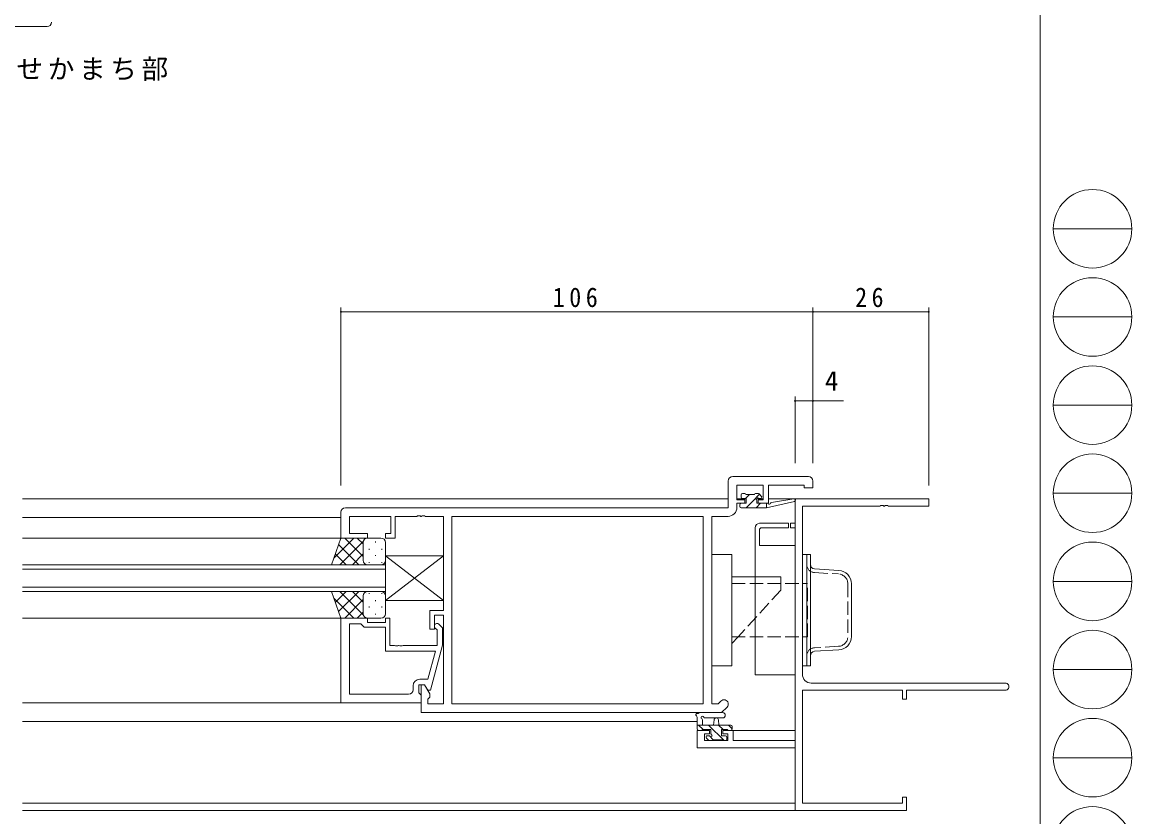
# Model space of a CAD drawing. Units: millimetres on the paper. Extents: x -397 to 397, y -282 to 282.
# Drawn here: x 147.5 to 396.7, y -190.8 to -12.3 of the extents above; entities that cross this region are included whole.
import ezdxf
from ezdxf.enums import TextEntityAlignment as Align

# ---------------------------------------------------------------- set-up
doc = ezdxf.new("R2010")
doc.units = ezdxf.units.MM
doc.linetypes.add('USER4', pattern=[4, 3, -1])
for name, color, linetype, lineweight in [('0-1_YKK_ZWAK', 7, 'Continuous', 18), ('0-3_YKK_D', 6, 'Continuous', 18), ('0-4_YKK_11', 7, 'Continuous', 18), ('0-5_YKK_12', 2, 'Continuous', 18), ('0-7_YKK_13', 4, 'Continuous', 18)]:
    doc.layers.add(name, color=color, linetype=linetype, lineweight=lineweight)
doc.layers.add('0-2_USER1', color=7, linetype='Continuous')
doc.styles.add('ＭＳ ゴシック', font='')
doc.styles.get('ＭＳ ゴシック').set_extended_font_data('MS Gothic')

msp = doc.modelspace()

# ---------------------------------------------------------------- linework, layer by layer
at = {"layer": '0-1_YKK_ZWAK'}
for p, q in [((376.092, 279.312), (376.092, -245.688)), ((379.068, -58.704), (396.708, -58.704)), ((379.068, -78.5), (396.708, -78.5)), ((379.068, -98.296), (396.708, -98.296)), ((379.068, -118.092), (396.708, -118.092)), ((379.068, -137.888), (396.708, -137.888)), ((379.068, -157.684), (396.708, -157.684)), ((379.068, -177.48), (396.708, -177.48))]:
    msp.add_line(p, q, dxfattribs=at)
for centre in [(387.888, -58.704), (387.888, -78.5), (387.888, -98.296), (387.888, -118.092), (387.888, -137.888), (387.888, -157.684), (387.888, -177.48), (387.888, -197.276)]:
    msp.add_circle(centre, 8.82, dxfattribs=at)
at = {"layer": '0-3_YKK_D'}
for p, q in [((219.092, -116.347), (219.092, -76.347)), ((325.092, -111.347), (325.092, -76.347)), ((325.092, -111.347), (325.092, -76.347)), ((351.092, -116.347), (351.092, -76.347)), ((219.092, -77.347), (325.092, -77.347)), ((325.092, -77.347), (351.092, -77.347)), ((321.092, -111.347), (321.092, -96.347)), ((325.092, -111.347), (325.092, -96.347)), ((321.092, -97.347), (325.092, -97.347)), ((325.092, -97.347), (331.992, -97.347))]:
    msp.add_line(p, q, dxfattribs=at)
for centre, start, end in [((219.092, -77.347), 0, 180), ((325.092, -77.347), 0, 180), ((325.092, -77.347), 0, 180), ((351.092, -77.347), 0, 180), ((219.092, -77.347), 180, 0), ((325.092, -77.347), 180, 0), ((325.092, -77.347), 180, 0), ((351.092, -77.347), 180, 0), ((321.092, -97.347), 0, 180), ((321.092, -97.347), 180, 0), ((325.092, -97.347), 0, 180), ((325.092, -97.347), 180, 0)]:
    msp.add_arc(centre, 0.106, start, end, dxfattribs=at)
at = {"layer": '0-4_YKK_11'}
for p, q in [((136.092, -13.306), (153.092, -13.306)), ((324.092, -114.347), (307.092, -114.347)), ((306.092, -115.347), (306.092, -121.347)), ((308.022, -116.277), (313.892, -116.277)), ((308.022, -119.547), (308.022, -116.277)), ((313.892, -116.277), (313.892, -119.547)), ((315.092, -116.277), (323.162, -116.277)), ((315.092, -120.347), (315.092, -116.277)), ((323.162, -116.277), (323.162, -116.847)), ((323.162, -116.847), (325.092, -116.847)), ((325.092, -116.847), (325.092, -115.347)), ((309.792, -119.547), (308.022, -119.547)), ((309.792, -120.347), (309.792, -119.547)), ((312.792, -119.547), (312.792, -120.347)), ((313.892, -119.547), (312.792, -119.547)), ((321.092, -119.347), (321.092, -124.847)), ((351.092, -119.347), (321.092, -119.347)), ((351.092, -120.977), (351.092, -119.347)), ((306.092, -121.347), (220.092, -121.347)), ((308.022, -120.347), (309.792, -120.347)), ((308.022, -121.277), (308.022, -120.347)), ((312.792, -120.347), (315.092, -120.347)), ((322.722, -120.977), (340.134, -120.977)), ((322.722, -158.717), (322.722, -120.977)), ((340.134, -120.977), (340.317, -120.857)), ((340.317, -120.857), (340.867, -120.857)), ((340.867, -120.857), (341.05, -120.977)), ((341.05, -120.977), (341.134, -120.977)), ((341.134, -120.977), (341.317, -120.857)), ((341.317, -120.857), (341.867, -120.857)), ((341.867, -120.857), (342.05, -120.977)), ((342.05, -120.977), (351.092, -120.977)), ((219.092, -122.347), (219.092, -128.147)), ((221.022, -123.277), (230.292, -123.277)), ((221.022, -127.147), (221.022, -123.277)), ((230.292, -123.277), (230.292, -127.147)), ((231.292, -123.277), (236.134, -123.277)), ((231.292, -128.147), (231.292, -123.277)), ((236.134, -123.277), (236.317, -123.157)), ((236.317, -123.157), (236.867, -123.157)), ((236.867, -123.157), (237.05, -123.277)), ((237.05, -123.277), (237.134, -123.277)), ((237.134, -123.277), (237.317, -123.157)), ((237.317, -123.157), (237.867, -123.157)), ((237.867, -123.157), (238.05, -123.277)), ((238.05, -123.277), (242.092, -123.277)), ((242.092, -123.277), (242.092, -144.447)), ((300.462, -123.277), (244.022, -123.277)), ((244.022, -123.277), (244.022, -165.417)), ((300.462, -123.277), (244.022, -123.277)), ((300.462, -165.417), (300.462, -123.277)), ((302.392, -123.277), (306.022, -123.277)), ((302.392, -165.417), (302.392, -123.277)), ((320.092, -124.847), (320.092, -125.847)), ((321.092, -124.847), (320.092, -124.847)), ((320.092, -125.847), (321.092, -125.847)), ((321.092, -125.847), (321.092, -173.617)), ((219.092, -128.147), (225.092, -128.147)), ((225.092, -127.147), (221.022, -127.147)), ((225.092, -128.147), (225.092, -127.147)), ((229.092, -127.147), (229.092, -128.147)), ((230.292, -127.147), (229.092, -127.147)), ((229.092, -128.147), (231.292, -128.147)), ((239.092, -144.447), (239.092, -148.647)), ((242.092, -144.447), (239.092, -144.447)), ((219.092, -146.147), (225.092, -146.147)), ((219.092, -165.147), (219.092, -146.147)), ((225.092, -146.147), (225.092, -147.147)), ((229.092, -146.147), (230.092, -146.147)), ((229.092, -147.147), (229.092, -146.147)), ((230.092, -146.147), (230.092, -152.247)), ((240.092, -145.447), (242.092, -145.447)), ((240.092, -148.647), (240.092, -145.447)), ((242.092, -145.447), (242.092, -165.417)), ((221.022, -147.447), (221.022, -163.217)), ((223.592, -147.447), (221.022, -147.447)), ((221.022, -147.447), (221.022, -163.217)), ((223.792, -147.647), (223.592, -147.447)), ((224.292, -148.147), (223.792, -147.647)), ((229.092, -148.147), (224.292, -148.147)), ((225.092, -147.147), (229.092, -147.147)), ((229.092, -153.547), (229.092, -148.147)), ((239.092, -148.647), (240.092, -148.647)), ((240.692, -148.795), (240.268, -148.371)), ((240.692, -152.247), (240.692, -148.795)), ((241.116, -147.522), (241.892, -148.298)), ((241.892, -148.298), (241.892, -152.243)), ((240.3, -153.547), (229.092, -153.547)), ((230.092, -152.247), (231.134, -152.247)), ((231.134, -152.247), (231.317, -152.367)), ((231.317, -152.367), (231.867, -152.367)), ((231.867, -152.367), (232.05, -152.247)), ((232.05, -152.247), (232.134, -152.247)), ((232.134, -152.247), (232.317, -152.367)), ((232.317, -152.367), (232.867, -152.367)), ((232.867, -152.367), (233.05, -152.247)), ((233.05, -152.247), (240.692, -152.247)), ((238.612, -159.847), (240.3, -153.547)), ((241.892, -152.243), (239.185, -162.347)), ((235.292, -162.217), (235.292, -161.347)), ((236.592, -161.147), (236.592, -162.947)), ((237.892, -161.147), (236.592, -161.147)), ((236.792, -159.847), (238.612, -159.847)), ((237.092, -161.147), (237.092, -167.347)), ((237.892, -161.147), (237.092, -161.147)), ((239.022, -163.104), (237.892, -161.147)), ((238.585, -162.347), (237.892, -161.147)), ((368.277, -160.717), (324.722, -160.717)), ((221.022, -163.217), (234.292, -163.217)), ((236.592, -162.947), (236.792, -163.147)), ((236.792, -163.147), (237.092, -163.447)), ((237.092, -163.447), (237.092, -165.147)), ((239.185, -162.347), (238.585, -162.347)), ((238.592, -164.347), (239.022, -163.917)), ((238.592, -165.417), (238.592, -164.347)), ((239.022, -163.917), (239.022, -163.104)), ((322.722, -162.347), (345.192, -162.347)), ((322.722, -187.717), (322.722, -162.347)), ((345.192, -162.347), (345.192, -164.347)), ((345.192, -164.347), (346.092, -164.347)), ((346.092, -162.347), (368.277, -162.347)), ((346.092, -164.347), (346.092, -162.347)), ((237.092, -165.147), (219.092, -165.147)), ((242.092, -165.417), (238.592, -165.417)), ((244.022, -165.417), (300.462, -165.417)), ((303.792, -165.417), (302.392, -165.417)), ((304.444, -164.765), (303.792, -165.417)), ((304.592, -167.347), (305.809, -166.129)), ((237.092, -167.347), (304.592, -167.347)), ((299.092, -171.347), (299.092, -175.247)), ((301.892, -171.347), (299.092, -171.347)), ((301.892, -172.147), (301.892, -171.347)), ((304.892, -171.347), (304.892, -172.147)), ((307.192, -171.347), (304.892, -171.347)), ((307.192, -173.617), (307.192, -171.347)), ((300.722, -172.147), (301.892, -172.147)), ((300.722, -173.617), (300.722, -172.147)), ((305.992, -173.617), (300.722, -173.617)), ((304.892, -172.147), (305.992, -172.147)), ((305.992, -172.147), (305.992, -173.617)), ((321.092, -173.617), (307.192, -173.617)), ((299.092, -175.247), (321.092, -175.247)), ((321.092, -175.247), (321.092, -189.347)), ((345.192, -186.347), (345.192, -187.717)), ((346.092, -186.347), (345.192, -186.347)), ((346.092, -189.347), (346.092, -186.347)), ((321.092, -189.347), (346.092, -189.347)), ((345.192, -187.717), (322.722, -187.717))]:
    msp.add_line(p, q, dxfattribs=at)
for centre, radius, start, end in [((153.092, -12.306), 1, 270.00001, 359.99999), ((307.092, -115.347), 1, 90.00001, 179.99999), ((324.092, -115.347), 1, 0.00001, 89.99999), ((220.092, -122.347), 1, 90.00001, 179.99999), ((306.022, -121.277), 2, 270.00001, 359.99999), ((240.692, -147.947), 0.6, 44.99999, 225.00001), ((324.722, -158.717), 2, 180.00001, 269.99999), ((236.792, -161.347), 1.5, 90.00001, 179.99999), ((368.277, -161.532), 0.815, 269.99999, 90.00001), ((234.292, -162.217), 1, 270.00001, 359.99999), ((305.127, -165.447), 0.965, 314.99999, 135.00001)]:
    msp.add_arc(centre, radius, start, end, dxfattribs=at)
at = {"layer": '0-5_YKK_12'}
for p, q in [((306.092, -119.347), (147.592, -119.347)), ((310.092, -119.347), (308.039, -119.347)), ((313.875, -119.347), (312.263, -119.347)), ((321.092, -119.347), (315.092, -119.347)), ((321.092, -189.347), (321.092, -119.347)), ((219.092, -123.547), (147.592, -123.547)), ((147.592, -128.147), (219.092, -128.147)), ((229.092, -134.147), (147.592, -134.147)), ((229.092, -140.147), (229.092, -134.147)), ((147.592, -135.147), (229.092, -135.147)), ((229.092, -139.147), (147.592, -139.147)), ((147.592, -140.147), (229.092, -140.147)), ((147.592, -146.147), (219.092, -146.147)), ((219.092, -165.147), (147.592, -165.147)), ((299.092, -169.347), (147.592, -169.347)), ((306.692, -171.347), (321.092, -171.347)), ((321.092, -187.717), (147.592, -187.717)), ((321.092, -189.347), (147.592, -189.347))]:
    msp.add_line(p, q, dxfattribs=at)
at = {"layer": '0-7_YKK_13'}
for p, q in [((308.992, -118.947), (308.992, -118.447)), ((309.292, -118.147), (309.792, -118.147)), ((310.092, -119.247), (309.292, -119.247)), ((309.936, -119.247), (310.836, -118.347)), ((309.992, -118.347), (311.992, -118.347)), ((310.082, -121.347), (312.252, -119.176)), ((310.092, -120.347), (310.092, -119.247)), ((312.192, -118.147), (312.792, -118.147)), ((312.421, -119.007), (313.099, -118.329)), ((313.292, -119.247), (312.953, -119.247)), ((313.004, -118.234), (313.504, -118.734)), ((315.803, -120.166), (320.842, -119.35)), ((308.692, -121.047), (308.692, -120.647)), ((308.992, -120.347), (310.092, -120.347)), ((308.992, -121.347), (314.69, -121.347)), ((312.327, -121.347), (313.327, -120.347)), ((312.492, -119.708), (312.492, -120.347)), ((312.492, -120.347), (314.69, -120.347)), ((314.572, -121.347), (314.69, -121.229)), ((314.69, -121.347), (320.955, -119.939)), ((314.69, -120.347), (314.777, -120.333)), ((314.69, -121.347), (314.69, -120.347)), ((312.092, -158.846), (312.092, -125.846)), ((313.092, -124.846), (319.592, -124.846)), ((313.092, -126.346), (313.092, -129.846)), ((319.592, -125.846), (313.592, -125.846)), ((319.592, -124.846), (319.592, -125.846)), ((216.949, -134.147), (219.092, -128.147)), ((222.001, -128.147), (217.476, -132.671)), ((224.142, -128.833), (218.829, -134.147)), ((219.172, -128.147), (219.047, -128.272)), ((219.092, -128.147), (225.092, -128.147)), ((224.092, -132.304), (219.935, -128.147)), ((224.092, -129.475), (222.763, -128.147)), ((224.092, -133.147), (224.092, -129.147)), ((224.092, -129.147), (224.092, -133.147)), ((224.829, -128.147), (224.779, -128.197)), ((225.092, -128.147), (228.092, -128.147)), ((226.841, -129.15), (226.841, -128.95)), ((229.092, -133.147), (229.092, -129.147)), ((220.278, -134.147), (217.825, -131.694)), ((223.106, -134.147), (218.569, -129.61)), ((224.092, -131.712), (221.657, -134.147)), ((225.426, -130.765), (225.426, -130.565)), ((226.841, -132.18), (226.841, -131.98)), ((228.256, -130.765), (228.256, -130.565)), ((302.392, -131.846), (306.892, -131.846)), ((302.392, -131.846), (302.392, -156.846)), ((306.892, -131.846), (306.892, -156.846)), ((313.092, -129.846), (321.092, -129.846)), ((322.722, -131.846), (322.722, -156.846)), ((323.722, -131.846), (324.522, -131.846)), ((323.722, -156.846), (323.722, -131.846)), ((324.522, -156.846), (324.522, -131.846)), ((216.949, -134.147), (225.092, -134.147)), ((224.904, -133.729), (224.886, -133.747)), ((225.092, -134.147), (228.092, -134.147)), ((225.426, -133.747), (225.426, -133.595)), ((228.256, -133.733), (228.256, -133.595)), ((242.092, -132.147), (229.092, -132.147)), ((229.092, -142.147), (242.092, -132.147)), ((229.092, -132.147), (229.092, -142.147)), ((242.092, -142.147), (229.092, -132.147)), ((242.092, -132.147), (242.092, -142.147)), ((317.892, -136.847), (306.892, -136.847)), ((317.892, -138.346), (317.892, -136.847)), ((325.463, -135.101), (330.901, -135.425)), ((333.722, -138.419), (333.722, -150.273)), ((216.949, -140.147), (225.092, -140.147)), ((216.949, -140.147), (219.092, -146.147)), ((222.001, -146.147), (217.476, -141.622)), ((220.278, -140.147), (217.825, -142.599)), ((223.106, -140.147), (218.569, -144.684)), ((224.142, -145.46), (218.829, -140.147)), ((224.092, -141.989), (219.935, -146.147)), ((224.092, -142.581), (221.657, -140.147)), ((224.092, -141.147), (224.092, -145.147)), ((224.092, -145.147), (224.092, -141.547)), ((224.904, -140.564), (224.886, -140.547)), ((225.092, -140.147), (228.092, -140.147)), ((225.426, -140.547), (225.426, -140.698)), ((228.256, -140.56), (228.256, -140.698)), ((229.092, -141.147), (229.092, -145.147)), ((225.426, -143.528), (225.426, -143.728)), ((226.841, -142.113), (226.841, -142.313)), ((228.256, -143.528), (228.256, -143.728)), ((242.092, -142.147), (229.092, -142.147)), ((219.172, -146.147), (219.047, -146.022)), ((219.092, -146.147), (225.092, -146.147)), ((224.092, -144.818), (222.763, -146.147)), ((224.829, -146.147), (224.779, -146.096)), ((225.092, -146.147), (228.092, -146.147)), ((226.841, -145.143), (226.841, -145.343)), ((308.267, -150.346), (306.892, -151.847)), ((330.901, -153.268), (325.463, -153.592)), ((302.392, -156.846), (306.892, -156.846)), ((322.722, -156.846), (323.722, -156.846)), ((323.722, -156.846), (324.522, -156.846)), ((299.09, -171.047), (299.09, -168.366)), ((304.818, -167.347), (299.656, -167.347)), ((300.29, -168.966), (300.29, -170.147)), ((304.818, -168.547), (300.857, -168.549)), ((302.79, -170.147), (302.892, -169.002)), ((303.99, -170.147), (303.888, -169.002)), ((299.09, -170.147), (306.69, -170.147)), ((299.99, -171.347), (299.39, -171.347)), ((299.419, -170.147), (300.419, -171.147)), ((302.19, -171.147), (300.19, -171.147)), ((301.664, -170.147), (305.164, -173.647)), ((302.19, -172.086), (302.19, -171.147)), ((303.909, -170.147), (304.909, -171.147)), ((304.59, -171.147), (304.59, -172.547)), ((305.89, -171.147), (304.59, -171.147)), ((306.69, -171.347), (306.09, -171.347)), ((306.154, -170.147), (306.99, -170.983)), ((306.99, -170.447), (306.99, -171.047)), ((301.678, -173.559), (301.178, -173.059)), ((301.39, -172.547), (301.729, -172.547)), ((301.84, -172.568), (302.719, -173.447)), ((302.49, -173.647), (301.89, -173.647)), ((304.79, -173.447), (302.69, -173.447)), ((304.59, -172.547), (305.49, -172.547)), ((305.49, -173.647), (304.99, -173.647)), ((305.79, -172.847), (305.79, -173.347))]:
    msp.add_line(p, q, dxfattribs=at)
at = {"layer": '0-7_YKK_13', "linetype": 'USER4'}
for p, q in [((325.415, -135.899), (330.853, -136.223)), ((306.892, -138.346), (323.892, -138.346)), ((317.892, -139.846), (317.892, -138.346)), ((323.892, -150.346), (323.892, -138.346)), ((332.922, -138.419), (332.922, -150.273)), ((317.892, -139.846), (308.267, -150.346)), ((306.892, -150.346), (323.892, -150.346)), ((330.853, -152.469), (325.415, -152.793))]:
    msp.add_line(p, q, dxfattribs=at)
at = {"layer": '0-7_YKK_13'}
for points in [[(321.092, -129.846), (321.092, -158.846), (312.092, -158.846)], [(322.722, -131.846), (323.722, -131.846), (323.722, -156.846)]]:
    msp.add_lwpolyline(points, dxfattribs=at)
for centre, radius, start, end in [((309.292, -118.447), 0.3, 90, 180), ((309.292, -118.947), 0.3, 180, 270), ((309.792, -118.347), 0.2, 0, 90), ((312.192, -118.347), 0.2, 90, 180), ((312.492, -119.247), 0.25, 33.05573, 236.94427), ((312.192, -119.708), 0.3, 0, 56.94427), ((312.953, -118.947), 0.3, 213.05573, 270), ((312.792, -118.447), 0.3, 45, 90), ((313.292, -118.947), 0.3, 270, 45), ((320.89, -119.647), 0.3, 282.65862, 99.19754), ((308.992, -120.647), 0.3, 90, 180), ((308.992, -121.047), 0.3, 180, 270), ((314.825, -120.629), 0.3, 39.19754, 99.19754), ((315.29, -120.249), 0.3, 219.19754, 339.19754), ((315.851, -120.463), 0.3, 99.19754, 159.19754), ((313.092, -125.846), 1, 90, 180), ((313.592, -126.346), 0.5, 90, 180), ((225.092, -129.147), 1, 90, 180), ((225.092, -129.147), 1, 90.0001, 180), ((228.092, -129.147), 1, 0, 90), ((225.092, -133.147), 1, 180, 270), ((228.092, -133.147), 1, 270, 0), ((325.522, -134.103), 1, 180, 266.59356), ((330.722, -138.419), 3, 0, 86.59356), ((225.092, -141.147), 1, 90, 180), ((228.092, -141.147), 1, 0, 90), ((225.092, -145.147), 1, 180, 270), ((225.092, -145.147), 1, 180, 269.9999), ((228.092, -145.147), 1, 270, 0), ((330.722, -150.273), 3, 273.40644, 0), ((325.522, -154.59), 1, 93.40644, 180), ((299.09, -167.847), 0.3, 79.47122, 240), ((298.79, -168.366), 0.3, 0, 60), ((299.2, -167.257), 0.3, 259.47122, 319.47122), ((299.656, -167.647), 0.3, 90, 139.47122), ((300.29, -168.447), 0.3, 19.18976, 240), ((299.99, -168.966), 0.3, 0, 60), ((300.857, -168.249), 0.3, 199.18976, 270.04023), ((303.39, -169.047), 0.5, 5.09207, 174.90793), ((304.818, -167.947), 0.6, 270.04023, 90.04023), ((299.39, -171.047), 0.3, 180, 270), ((299.99, -171.147), 0.2, 270, 0), ((306.09, -171.147), 0.2, 180, 270), ((306.69, -170.447), 0.3, 0, 90), ((306.69, -171.047), 0.3, 270, 0), ((301.39, -172.847), 0.3, 90, 225), ((301.89, -173.347), 0.3, 225, 270), ((301.729, -172.847), 0.3, 33.05573, 90), ((302.19, -172.547), 0.25, 213.05573, 56.94427), ((302.49, -172.086), 0.3, 180, 236.94427), ((302.49, -173.447), 0.2, 270, 0), ((304.99, -173.447), 0.2, 180, 270), ((305.49, -172.847), 0.3, 0, 90), ((305.49, -173.347), 0.3, 270, 0)]:
    msp.add_arc(centre, radius, start, end, dxfattribs=at)
at = {"layer": '0-7_YKK_13', "linetype": 'USER4'}
for centre, radius, start, end in [((325.522, -134.103), 1.8, 180, 266.59356), ((330.722, -138.419), 2.2, 0, 86.59356), ((330.722, -150.273), 2.2, 273.40644, 0), ((325.522, -154.59), 1.8, 93.40644, 180)]:
    msp.add_arc(centre, radius, start, end, dxfattribs=at)

# ---------------------------------------------------------------- texts
at = {"layer": '0-2_USER1', "insert": (111.121, -25.485), "char_height": 4.399, "attachment_point": 7, "style": 'ＭＳ ゴシック'}
msp.add_mtext('\\T1.17;両開き突合せかまち部', dxfattribs=at)
at = {"layer": '0-3_YKK_D', "color": 7, "style": 'ＭＳ ゴシック'}
msp.add_text('4', height=4.399, dxfattribs=at).set_placement((327.792, -96.347), align=Align.BOTTOM_LEFT)
at = {"layer": '0-3_YKK_D', "color": 7, "char_height": 4.399, "attachment_point": 7, "style": 'ＭＳ ゴシック'}
for s, insert in [('\\T1.38;\\W0.9;106', (266.652, -76.347)), ('\\T1.37;\\W0.9;26', (334.572, -76.347))]:
    msp.add_mtext(s, dxfattribs=dict(at, insert=insert))

doc.saveas('drawing.dxf')
